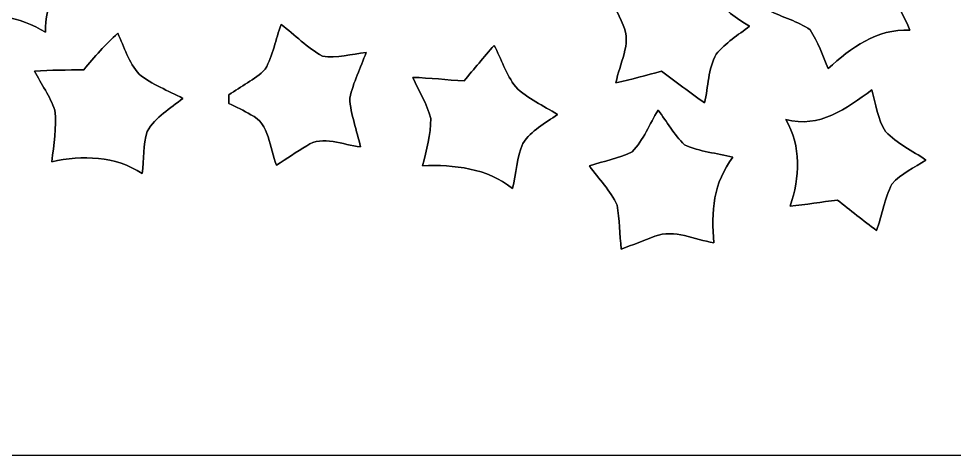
# Model space of a CAD drawing. Header units: centimetres. Extents: x -16.8 to 16.8, y -16.7 to 16.7.
# Drawn here: x -1.34 to 5.19, y -16.67 to -13.62 of the extents above; entities that cross this region are included whole.
import ezdxf

# ---------------------------------------------------------------- set-up
doc = ezdxf.new("R2010")
doc.units = ezdxf.units.CM
doc.header["$MEASUREMENT"] = 0
doc.layers.add('Layer 1', color=7, linetype='Continuous')

msp = doc.modelspace()

# ---------------------------------------------------------------- linework, layer by layer
at = {"layer": 'Layer 1', "color": 7}
for points, knots in [([(-16.77458, 16.66875), (-16.77458, 16.66875), (16.77458, 16.66875), (16.77458, 16.66875), (16.77458, 16.66875), (16.77458, 16.66875), (16.77458, -16.66875), (16.77458, -16.66875), (16.77458, -16.66875), (16.77458, -16.66875), (-16.77458, -16.66875), (-16.77458, -16.66875), (-16.77458, -16.66875), (-16.77458, -16.66875), (-16.77458, 16.66875), (-16.77458, 16.66875), (-16.77458, 16.66875), (-16.77458, 16.66875), (-16.77458, 16.66875), (-16.77458, 16.66875)], [0, 0, 0, 0, 0.1666667, 0.1666667, 0.1666667, 0.1666667, 0.3333333, 0.3333333, 0.3333333, 0.3333333, 0.5, 0.5, 0.5, 0.5, 0.6666667, 0.6666667, 0.6666667, 0.6666667, 1, 1, 1, 1]), ([(-1.52859, -13.03373), (-1.62384, -13.06795), (-1.72826, -13.05807), (-1.82739, -13.06936), (-1.82739, -13.06936), (-1.79176, -13.14203), (-1.75189, -13.21259), (-1.72014, -13.28737), (-1.72014, -13.28737), (-1.66723, -13.39462), (-1.72403, -13.51139), (-1.74343, -13.61969), (-1.74343, -13.61969), (-1.53494, -13.56042), (-1.32891, -13.60629), (-1.14759, -13.71388), (-1.14759, -13.71388), (-1.15464, -13.51597), (-1.06398, -13.34276), (-0.92181, -13.21047), (-0.92181, -13.21047), (-1.12113, -13.15685), (-1.24319, -12.99739), (-1.3268, -12.81712), (-1.3268, -12.81712), (-1.39241, -12.8905), (-1.44498, -12.9794), (-1.52859, -13.03373), (-1.52859, -13.03373), (-1.52859, -13.03373), (-1.52859, -13.03373), (-1.52859, -13.03373)], [0, 0, 0, 0, 0.1111111, 0.1111111, 0.1111111, 0.1111111, 0.2222222, 0.2222222, 0.2222222, 0.2222222, 0.3333333, 0.3333333, 0.3333333, 0.3333333, 0.4444444, 0.4444444, 0.4444444, 0.4444444, 0.5555556, 0.5555556, 0.5555556, 0.5555556, 0.6666667, 0.6666667, 0.6666667, 0.6666667, 0.7777778, 0.7777778, 0.7777778, 0.7777778, 1, 1, 1, 1]), ([(4.20299, -12.98681), (4.18253, -13.09864), (4.17089, -13.21047), (4.13808, -13.32054), (4.13808, -13.32054), (4.07987, -13.4172), (3.97616, -13.47682), (3.90384, -13.56254), (3.90384, -13.56254), (3.99768, -13.61017), (4.10175, -13.63557), (4.18888, -13.6973), (4.18888, -13.6973), (4.24356, -13.78091), (4.27531, -13.87651), (4.31482, -13.96788), (4.31482, -13.96788), (4.47499, -13.82289), (4.65173, -13.68707), (4.88527, -13.69977), (4.88527, -13.69977), (4.8454, -13.60523), (4.78931, -13.51633), (4.7685, -13.41543), (4.7685, -13.41543), (4.75968, -13.30995), (4.79672, -13.208), (4.81577, -13.1064), (4.81577, -13.1064), (4.71523, -13.12227), (4.61504, -13.16073), (4.51238, -13.14979), (4.51238, -13.14979), (4.39984, -13.11557), (4.30565, -13.04149), (4.20299, -12.98681), (4.20299, -12.98681), (4.20299, -12.98681), (4.20299, -12.98681), (4.20299, -12.98681)], [0, 0, 0, 0, 0.0909091, 0.0909091, 0.0909091, 0.0909091, 0.1818182, 0.1818182, 0.1818182, 0.1818182, 0.2727273, 0.2727273, 0.2727273, 0.2727273, 0.3636364, 0.3636364, 0.3636364, 0.3636364, 0.4545455, 0.4545455, 0.4545455, 0.4545455, 0.5454545, 0.5454545, 0.5454545, 0.5454545, 0.6363636, 0.6363636, 0.6363636, 0.6363636, 0.7272727, 0.7272727, 0.7272727, 0.7272727, 0.8181818, 0.8181818, 0.8181818, 0.8181818, 1, 1, 1, 1]), ([(2.76931, -13.4179), (2.80635, -13.49975), (2.84868, -13.57947), (2.88255, -13.66308), (2.88255, -13.66308), (2.94746, -13.79573), (2.85468, -13.93437), (2.83351, -14.06666), (2.83351, -14.06666), (2.94005, -14.04267), (3.04588, -14.0141), (3.15172, -13.98623), (3.15172, -13.98623), (3.25085, -14.05961), (3.35104, -14.13475), (3.45193, -14.20707), (3.45193, -14.20707), (3.47874, -14.09382), (3.47521, -13.96894), (3.53272, -13.86664), (3.53272, -13.86664), (3.59833, -13.78832), (3.68617, -13.73329), (3.76555, -13.67049), (3.76555, -13.67049), (3.57752, -13.56501), (3.43923, -13.40556), (3.34857, -13.21153), (3.34857, -13.21153), (3.18488, -13.35193), (2.98132, -13.40838), (2.76931, -13.4179), (2.76931, -13.4179), (2.76931, -13.4179), (2.76931, -13.4179), (2.76931, -13.4179)], [0, 0, 0, 0, 0.1, 0.1, 0.1, 0.1, 0.2, 0.2, 0.2, 0.2, 0.3, 0.3, 0.3, 0.3, 0.4, 0.4, 0.4, 0.4, 0.5, 0.5, 0.5, 0.5, 0.6, 0.6, 0.6, 0.6, 0.7, 0.7, 0.7, 0.7, 0.8, 0.8, 0.8, 0.8, 1, 1, 1, 1]), ([(0.49671, -13.6592), (0.45861, -13.76292), (0.43886, -13.87404), (0.38594, -13.97247), (0.38594, -13.97247), (0.31291, -14.04655), (0.21484, -14.08994), (0.13123, -14.15062), (0.13123, -14.15062), (0.13159, -14.16544), (0.13229, -14.19578), (0.13229, -14.21095), (0.13229, -14.21095), (0.1838, -14.23599), (0.23566, -14.26069), (0.28575, -14.28962), (0.28575, -14.28962), (0.41769, -14.35276), (0.41346, -14.52069), (0.46355, -14.64169), (0.46355, -14.64169), (0.53481, -14.59759), (0.6029, -14.54891), (0.67486, -14.50622), (0.67486, -14.50622), (0.78916, -14.42967), (0.9271, -14.50234), (1.04951, -14.51398), (1.04951, -14.51398), (1.02658, -14.40039), (0.98143, -14.28926), (0.97543, -14.17391), (0.97543, -14.17391), (0.99907, -14.06349), (1.05304, -13.96189), (1.08903, -13.85535), (1.08903, -13.85535), (0.98848, -13.86452), (0.88512, -13.89909), (0.78458, -13.88039), (0.78458, -13.88039), (0.67804, -13.82148), (0.59267, -13.73223), (0.49671, -13.6592), (0.49671, -13.6592), (0.49671, -13.6592), (0.49671, -13.6592), (0.49671, -13.6592)], [0, 0, 0, 0, 0.0769231, 0.0769231, 0.0769231, 0.0769231, 0.1538462, 0.1538462, 0.1538462, 0.1538462, 0.2307692, 0.2307692, 0.2307692, 0.2307692, 0.3076923, 0.3076923, 0.3076923, 0.3076923, 0.3846154, 0.3846154, 0.3846154, 0.3846154, 0.4615385, 0.4615385, 0.4615385, 0.4615385, 0.5384615, 0.5384615, 0.5384615, 0.5384615, 0.6153846, 0.6153846, 0.6153846, 0.6153846, 0.6923077, 0.6923077, 0.6923077, 0.6923077, 0.7692308, 0.7692308, 0.7692308, 0.7692308, 0.8461538, 0.8461538, 0.8461538, 0.8461538, 1, 1, 1, 1]), ([(-0.87983, -13.97494), (-0.99589, -13.9767), (-1.11054, -13.97882), (-1.22555, -13.98482), (-1.22555, -13.98482), (-1.17793, -14.07548), (-1.11689, -14.1605), (-1.08232, -14.25787), (-1.08232, -14.25787), (-1.07139, -14.37816), (-1.08832, -14.49881), (-1.1049, -14.61805), (-1.1049, -14.61805), (-0.89006, -14.57219), (-0.66146, -14.57537), (-0.47308, -14.70131), (-0.47308, -14.70131), (-0.46143, -14.60253), (-0.46919, -14.50022), (-0.43744, -14.40568), (-0.43744, -14.40568), (-0.38206, -14.30443), (-0.27552, -14.24728), (-0.18979, -14.17532), (-0.18979, -14.17532), (-0.29175, -14.11922), (-0.40569, -14.08148), (-0.49495, -14.00563), (-0.49495, -14.00563), (-0.56762, -13.92484), (-0.59761, -13.81654), (-0.64417, -13.72059), (-0.64417, -13.72059), (-0.72919, -13.7989), (-0.80751, -13.88463), (-0.87983, -13.97494), (-0.87983, -13.97494), (-0.87983, -13.97494), (-0.87983, -13.97494), (-0.87983, -13.97494)], [0, 0, 0, 0, 0.0909091, 0.0909091, 0.0909091, 0.0909091, 0.1818182, 0.1818182, 0.1818182, 0.1818182, 0.2727273, 0.2727273, 0.2727273, 0.2727273, 0.3636364, 0.3636364, 0.3636364, 0.3636364, 0.4545455, 0.4545455, 0.4545455, 0.4545455, 0.5454545, 0.5454545, 0.5454545, 0.5454545, 0.6363636, 0.6363636, 0.6363636, 0.6363636, 0.7272727, 0.7272727, 0.7272727, 0.7272727, 0.8181818, 0.8181818, 0.8181818, 0.8181818, 1, 1, 1, 1]), ([(1.77341, -14.05396), (1.65488, -14.04585), (1.53353, -14.03315), (1.4157, -14.02856), (1.4157, -14.02856), (1.45732, -14.12416), (1.51412, -14.21412), (1.54164, -14.31537), (1.54164, -14.31537), (1.53987, -14.4272), (1.51342, -14.53797), (1.48308, -14.64557), (1.48308, -14.64557), (1.70462, -14.63887), (1.93287, -14.66074), (2.11138, -14.80608), (2.11138, -14.80608), (2.13642, -14.70096), (2.1403, -14.58807), (2.1844, -14.48999), (2.1844, -14.48999), (2.24049, -14.39898), (2.33998, -14.34924), (2.42429, -14.28821), (2.42429, -14.28821), (2.32657, -14.22506), (2.2165, -14.17814), (2.1336, -14.09524), (2.1336, -14.09524), (2.06587, -14.00845), (2.03376, -13.90086), (1.98261, -13.8049), (1.98261, -13.8049), (1.91241, -13.8871), (1.84221, -13.96929), (1.77341, -14.05396), (1.77341, -14.05396), (1.77341, -14.05396), (1.77341, -14.05396), (1.77341, -14.05396)], [0, 0, 0, 0, 0.0909091, 0.0909091, 0.0909091, 0.0909091, 0.1818182, 0.1818182, 0.1818182, 0.1818182, 0.2727273, 0.2727273, 0.2727273, 0.2727273, 0.3636364, 0.3636364, 0.3636364, 0.3636364, 0.4545455, 0.4545455, 0.4545455, 0.4545455, 0.5454545, 0.5454545, 0.5454545, 0.5454545, 0.6363636, 0.6363636, 0.6363636, 0.6363636, 0.7272727, 0.7272727, 0.7272727, 0.7272727, 0.8181818, 0.8181818, 0.8181818, 0.8181818, 1, 1, 1, 1]), ([(4.01779, -14.32242), (4.1275, -14.51046), (4.11833, -14.72847), (4.04812, -14.92744), (4.04812, -14.92744), (4.1589, -14.91756), (4.26896, -14.90027), (4.37938, -14.88546), (4.37938, -14.88546), (4.46899, -14.95707), (4.55965, -15.02939), (4.65243, -15.09854), (4.65243, -15.09854), (4.68947, -14.99094), (4.70888, -14.87523), (4.75968, -14.77363), (4.75968, -14.77363), (4.82353, -14.6999), (4.91666, -14.66039), (4.99604, -14.60606), (4.99604, -14.60606), (4.90149, -14.5415), (4.79531, -14.49035), (4.71523, -14.40744), (4.71523, -14.40744), (4.65737, -14.32137), (4.64749, -14.21377), (4.61998, -14.11605), (4.61998, -14.11605), (4.44182, -14.24623), (4.2545, -14.38698), (4.01779, -14.32242), (4.01779, -14.32242), (4.01779, -14.32242), (4.01779, -14.32242), (4.01779, -14.32242)], [0, 0, 0, 0, 0.1, 0.1, 0.1, 0.1, 0.2, 0.2, 0.2, 0.2, 0.3, 0.3, 0.3, 0.3, 0.4, 0.4, 0.4, 0.4, 0.5, 0.5, 0.5, 0.5, 0.6, 0.6, 0.6, 0.6, 0.7, 0.7, 0.7, 0.7, 0.8, 0.8, 0.8, 0.8, 1, 1, 1, 1]), ([(3.12773, -14.25787), (3.0667, -14.35382), (3.02719, -14.46601), (2.9464, -14.54785), (2.9464, -14.54785), (2.85397, -14.59724), (2.74708, -14.61276), (2.64866, -14.64733), (2.64866, -14.64733), (2.7118, -14.73906), (2.79576, -14.81843), (2.84127, -14.92144), (2.84127, -14.92144), (2.8575, -15.02022), (2.86032, -15.12676), (2.86949, -15.22801), (2.86949, -15.22801), (2.94852, -15.20014), (3.02613, -15.16733), (3.1055, -15.13911), (3.1055, -15.13911), (3.24132, -15.08584), (3.38243, -15.16274), (3.51719, -15.18391), (3.51719, -15.18391), (3.49426, -14.97365), (3.51578, -14.75952), (3.64878, -14.58701), (3.64878, -14.58701), (3.53766, -14.55596), (3.41559, -14.54961), (3.31223, -14.49987), (3.31223, -14.49987), (3.2385, -14.42896), (3.18876, -14.3383), (3.12773, -14.25787), (3.12773, -14.25787), (3.12773, -14.25787), (3.12773, -14.25787), (3.12773, -14.25787)], [0, 0, 0, 0, 0.0909091, 0.0909091, 0.0909091, 0.0909091, 0.1818182, 0.1818182, 0.1818182, 0.1818182, 0.2727273, 0.2727273, 0.2727273, 0.2727273, 0.3636364, 0.3636364, 0.3636364, 0.3636364, 0.4545455, 0.4545455, 0.4545455, 0.4545455, 0.5454545, 0.5454545, 0.5454545, 0.5454545, 0.6363636, 0.6363636, 0.6363636, 0.6363636, 0.7272727, 0.7272727, 0.7272727, 0.7272727, 0.8181818, 0.8181818, 0.8181818, 0.8181818, 1, 1, 1, 1])]:
    msp.add_open_spline(points, degree=3, knots=knots, dxfattribs=at)
at = {"layer": 'Layer 1', "color": 251}
for points, knots in [([(-1.52859, -13.03373), (-1.44498, -12.9794), (-1.39241, -12.8905), (-1.3268, -12.81712), (-1.3268, -12.81712), (-1.24319, -12.99739), (-1.12113, -13.15685), (-0.92181, -13.21047), (-0.92181, -13.21047), (-1.06398, -13.34276), (-1.15464, -13.51597), (-1.14759, -13.71388), (-1.14759, -13.71388), (-1.32891, -13.60629), (-1.53494, -13.56042), (-1.74343, -13.61969), (-1.74343, -13.61969), (-1.72403, -13.51139), (-1.66723, -13.39462), (-1.72014, -13.28737), (-1.72014, -13.28737), (-1.75189, -13.21259), (-1.79176, -13.14203), (-1.82739, -13.06936), (-1.82739, -13.06936), (-1.72826, -13.05807), (-1.62384, -13.06795), (-1.52859, -13.03373)], [0, 0, 0, 0, 0.125, 0.125, 0.125, 0.125, 0.25, 0.25, 0.25, 0.25, 0.375, 0.375, 0.375, 0.375, 0.5, 0.5, 0.5, 0.5, 0.625, 0.625, 0.625, 0.625, 0.75, 0.75, 0.75, 0.75, 1, 1, 1, 1]), ([(4.20299, -12.98681), (4.30565, -13.04149), (4.39984, -13.11557), (4.51238, -13.14979), (4.51238, -13.14979), (4.61504, -13.16073), (4.71523, -13.12227), (4.81577, -13.1064), (4.81577, -13.1064), (4.79672, -13.208), (4.75968, -13.30995), (4.7685, -13.41543), (4.7685, -13.41543), (4.78931, -13.51633), (4.8454, -13.60523), (4.88527, -13.69977), (4.88527, -13.69977), (4.65173, -13.68707), (4.47499, -13.82289), (4.31482, -13.96788), (4.31482, -13.96788), (4.27531, -13.87651), (4.24356, -13.78091), (4.18888, -13.6973), (4.18888, -13.6973), (4.10175, -13.63557), (3.99768, -13.61017), (3.90384, -13.56254), (3.90384, -13.56254), (3.97616, -13.47682), (4.07987, -13.4172), (4.13808, -13.32054), (4.13808, -13.32054), (4.17089, -13.21047), (4.18253, -13.09864), (4.20299, -12.98681)], [0, 0, 0, 0, 0.1, 0.1, 0.1, 0.1, 0.2, 0.2, 0.2, 0.2, 0.3, 0.3, 0.3, 0.3, 0.4, 0.4, 0.4, 0.4, 0.5, 0.5, 0.5, 0.5, 0.6, 0.6, 0.6, 0.6, 0.7, 0.7, 0.7, 0.7, 0.8, 0.8, 0.8, 0.8, 1, 1, 1, 1]), ([(2.76931, -13.4179), (2.98132, -13.40838), (3.18488, -13.35193), (3.34857, -13.21153), (3.34857, -13.21153), (3.43923, -13.40556), (3.57752, -13.56501), (3.76555, -13.67049), (3.76555, -13.67049), (3.68617, -13.73329), (3.59833, -13.78832), (3.53272, -13.86664), (3.53272, -13.86664), (3.47521, -13.96894), (3.47874, -14.09382), (3.45193, -14.20707), (3.45193, -14.20707), (3.35104, -14.13475), (3.25085, -14.05961), (3.15172, -13.98623), (3.15172, -13.98623), (3.04588, -14.0141), (2.94005, -14.04267), (2.83351, -14.06666), (2.83351, -14.06666), (2.85468, -13.93437), (2.94746, -13.79573), (2.88255, -13.66308), (2.88255, -13.66308), (2.84868, -13.57947), (2.80635, -13.49975), (2.76931, -13.4179)], [0, 0, 0, 0, 0.1111111, 0.1111111, 0.1111111, 0.1111111, 0.2222222, 0.2222222, 0.2222222, 0.2222222, 0.3333333, 0.3333333, 0.3333333, 0.3333333, 0.4444444, 0.4444444, 0.4444444, 0.4444444, 0.5555556, 0.5555556, 0.5555556, 0.5555556, 0.6666667, 0.6666667, 0.6666667, 0.6666667, 0.7777778, 0.7777778, 0.7777778, 0.7777778, 1, 1, 1, 1]), ([(0.49671, -13.6592), (0.59267, -13.73223), (0.67804, -13.82148), (0.78458, -13.88039), (0.78458, -13.88039), (0.88512, -13.89909), (0.98848, -13.86452), (1.08903, -13.85535), (1.08903, -13.85535), (1.05304, -13.96189), (0.99907, -14.06349), (0.97543, -14.17391), (0.97543, -14.17391), (0.98143, -14.28926), (1.02658, -14.40039), (1.04951, -14.51398), (1.04951, -14.51398), (0.9271, -14.50234), (0.78916, -14.42967), (0.67486, -14.50622), (0.67486, -14.50622), (0.6029, -14.54891), (0.53481, -14.59759), (0.46355, -14.64169), (0.46355, -14.64169), (0.41346, -14.52069), (0.41769, -14.35276), (0.28575, -14.28962), (0.28575, -14.28962), (0.23566, -14.26069), (0.1838, -14.23599), (0.13229, -14.21095), (0.13229, -14.21095), (0.13229, -14.19578), (0.13159, -14.16544), (0.13123, -14.15062), (0.13123, -14.15062), (0.21484, -14.08994), (0.31291, -14.04655), (0.38594, -13.97247), (0.38594, -13.97247), (0.43886, -13.87404), (0.45861, -13.76292), (0.49671, -13.6592)], [0, 0, 0, 0, 0.0833333, 0.0833333, 0.0833333, 0.0833333, 0.1666667, 0.1666667, 0.1666667, 0.1666667, 0.25, 0.25, 0.25, 0.25, 0.3333333, 0.3333333, 0.3333333, 0.3333333, 0.4166667, 0.4166667, 0.4166667, 0.4166667, 0.5, 0.5, 0.5, 0.5, 0.5833333, 0.5833333, 0.5833333, 0.5833333, 0.6666667, 0.6666667, 0.6666667, 0.6666667, 0.75, 0.75, 0.75, 0.75, 0.8333333, 0.8333333, 0.8333333, 0.8333333, 1, 1, 1, 1]), ([(-0.87983, -13.97494), (-0.80751, -13.88463), (-0.72919, -13.7989), (-0.64417, -13.72059), (-0.64417, -13.72059), (-0.59761, -13.81654), (-0.56762, -13.92484), (-0.49495, -14.00563), (-0.49495, -14.00563), (-0.40569, -14.08148), (-0.29175, -14.11922), (-0.18979, -14.17532), (-0.18979, -14.17532), (-0.27552, -14.24728), (-0.38206, -14.30443), (-0.43744, -14.40568), (-0.43744, -14.40568), (-0.46919, -14.50022), (-0.46143, -14.60253), (-0.47308, -14.70131), (-0.47308, -14.70131), (-0.66146, -14.57537), (-0.89006, -14.57219), (-1.1049, -14.61805), (-1.1049, -14.61805), (-1.08832, -14.49881), (-1.07139, -14.37816), (-1.08232, -14.25787), (-1.08232, -14.25787), (-1.11689, -14.1605), (-1.17793, -14.07548), (-1.22555, -13.98482), (-1.22555, -13.98482), (-1.11054, -13.97882), (-0.99589, -13.9767), (-0.87983, -13.97494)], [0, 0, 0, 0, 0.1, 0.1, 0.1, 0.1, 0.2, 0.2, 0.2, 0.2, 0.3, 0.3, 0.3, 0.3, 0.4, 0.4, 0.4, 0.4, 0.5, 0.5, 0.5, 0.5, 0.6, 0.6, 0.6, 0.6, 0.7, 0.7, 0.7, 0.7, 0.8, 0.8, 0.8, 0.8, 1, 1, 1, 1]), ([(1.77341, -14.05396), (1.84221, -13.96929), (1.91241, -13.8871), (1.98261, -13.8049), (1.98261, -13.8049), (2.03376, -13.90086), (2.06587, -14.00845), (2.1336, -14.09524), (2.1336, -14.09524), (2.2165, -14.17814), (2.32657, -14.22506), (2.42429, -14.28821), (2.42429, -14.28821), (2.33998, -14.34924), (2.24049, -14.39898), (2.1844, -14.48999), (2.1844, -14.48999), (2.1403, -14.58807), (2.13642, -14.70096), (2.11138, -14.80608), (2.11138, -14.80608), (1.93287, -14.66074), (1.70462, -14.63887), (1.48308, -14.64557), (1.48308, -14.64557), (1.51342, -14.53797), (1.53987, -14.4272), (1.54164, -14.31537), (1.54164, -14.31537), (1.51412, -14.21412), (1.45732, -14.12416), (1.4157, -14.02856), (1.4157, -14.02856), (1.53353, -14.03315), (1.65488, -14.04585), (1.77341, -14.05396)], [0, 0, 0, 0, 0.1, 0.1, 0.1, 0.1, 0.2, 0.2, 0.2, 0.2, 0.3, 0.3, 0.3, 0.3, 0.4, 0.4, 0.4, 0.4, 0.5, 0.5, 0.5, 0.5, 0.6, 0.6, 0.6, 0.6, 0.7, 0.7, 0.7, 0.7, 0.8, 0.8, 0.8, 0.8, 1, 1, 1, 1]), ([(4.01779, -14.32242), (4.2545, -14.38698), (4.44182, -14.24623), (4.61998, -14.11605), (4.61998, -14.11605), (4.64749, -14.21377), (4.65737, -14.32137), (4.71523, -14.40744), (4.71523, -14.40744), (4.79531, -14.49035), (4.90149, -14.5415), (4.99604, -14.60606), (4.99604, -14.60606), (4.91666, -14.66039), (4.82353, -14.6999), (4.75968, -14.77363), (4.75968, -14.77363), (4.70888, -14.87523), (4.68947, -14.99094), (4.65243, -15.09854), (4.65243, -15.09854), (4.55965, -15.02939), (4.46899, -14.95707), (4.37938, -14.88546), (4.37938, -14.88546), (4.26896, -14.90027), (4.1589, -14.91756), (4.04812, -14.92744), (4.04812, -14.92744), (4.11833, -14.72847), (4.1275, -14.51046), (4.01779, -14.32242)], [0, 0, 0, 0, 0.1111111, 0.1111111, 0.1111111, 0.1111111, 0.2222222, 0.2222222, 0.2222222, 0.2222222, 0.3333333, 0.3333333, 0.3333333, 0.3333333, 0.4444444, 0.4444444, 0.4444444, 0.4444444, 0.5555556, 0.5555556, 0.5555556, 0.5555556, 0.6666667, 0.6666667, 0.6666667, 0.6666667, 0.7777778, 0.7777778, 0.7777778, 0.7777778, 1, 1, 1, 1]), ([(3.12773, -14.25787), (3.18876, -14.3383), (3.2385, -14.42896), (3.31223, -14.49987), (3.31223, -14.49987), (3.41559, -14.54961), (3.53766, -14.55596), (3.64878, -14.58701), (3.64878, -14.58701), (3.51578, -14.75952), (3.49426, -14.97365), (3.51719, -15.18391), (3.51719, -15.18391), (3.38243, -15.16274), (3.24132, -15.08584), (3.1055, -15.13911), (3.1055, -15.13911), (3.02613, -15.16733), (2.94852, -15.20014), (2.86949, -15.22801), (2.86949, -15.22801), (2.86032, -15.12676), (2.8575, -15.02022), (2.84127, -14.92144), (2.84127, -14.92144), (2.79576, -14.81843), (2.7118, -14.73906), (2.64866, -14.64733), (2.64866, -14.64733), (2.74708, -14.61276), (2.85397, -14.59724), (2.9464, -14.54785), (2.9464, -14.54785), (3.02719, -14.46601), (3.0667, -14.35382), (3.12773, -14.25787)], [0, 0, 0, 0, 0.1, 0.1, 0.1, 0.1, 0.2, 0.2, 0.2, 0.2, 0.3, 0.3, 0.3, 0.3, 0.4, 0.4, 0.4, 0.4, 0.5, 0.5, 0.5, 0.5, 0.6, 0.6, 0.6, 0.6, 0.7, 0.7, 0.7, 0.7, 0.8, 0.8, 0.8, 0.8, 1, 1, 1, 1])]:
    msp.add_open_spline(points, degree=3, knots=knots, dxfattribs=at)

doc.saveas('drawing.dxf')
